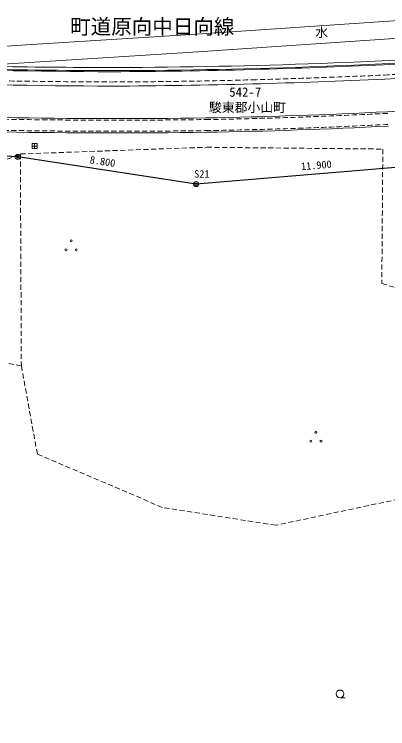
# Model space of a CAD drawing. Units: millimetres, scale not verified. Extents: x 5000 to 205306, y 5000 to 143512.
# Drawn here: x 118879 to 137074, y 88685 to 123539 of the extents above; entities that cross this region are included whole.
import ezdxf
from ezdxf.enums import TextEntityAlignment as Align

# ---------------------------------------------------------------- set-up
doc = ezdxf.new("R2010")
doc.units = ezdxf.units.MM
doc.header["$LTSCALE"] = 250
doc.header["$PDMODE"] = 32
doc.header["$PDSIZE"] = 125
doc.linetypes.add('USER2', pattern=[1.5, 1, -0.5])
for name, color, linetype, lineweight in [('プロットマーク', 1, 'Continuous', 13), ('ベクトルデータ', 5, 'Continuous', 13), ('地番名', 5, 'Continuous', 13), ('汎用Layer', 8, 'Continuous', 13), ('測量図', 1, 'Continuous', 25), ('現況', 8, 'Continuous', 13)]:
    doc.layers.add(name, color=color, linetype=linetype, lineweight=lineweight)
for name, color, linetype in [('所有者', 5, 'Continuous'), ('点名', 1, 'Continuous'), ('点間距離', 7, 'Continuous')]:
    doc.layers.add(name, color=color, linetype=linetype)
doc.styles.add('ＭＳ ゴシック', font='')
doc.styles.add('ＭＳ 明朝', font='')
doc.styles.get('ＭＳ ゴシック').set_extended_font_data('MS Gothic')
doc.styles.get('ＭＳ 明朝').set_extended_font_data('MS Mincho')

msp = doc.modelspace()

# ---------------------------------------------------------------- linework, layer by layer
at = {"layer": 'プロットマーク', "color": 5}
for p, q in [((119866.9, 116984.9), (119866.9, 117234.9)), ((119741.9, 117109.9), (119991.9, 117109.9))]:
    msp.add_line(p, q, dxfattribs=at)
msp.add_lwpolyline([(119741.9, 116984.9), (119991.9, 116984.9), (119991.9, 117234.9), (119741.9, 117234.9)], close=True, dxfattribs=at)
at = {"layer": 'プロットマーク'}
for centre in [(119042.9, 116584.8), (127741.8, 115254.8)]:
    msp.add_circle(centre, 125, dxfattribs=at)
for p in [(119042.9, 116584.8), (127741.8, 115254.8)]:
    msp.add_point(p, dxfattribs=at)
at = {"layer": 'ベクトルデータ'}
for p, q in [((139252.7, 122481.9), (127579, 121697.2)), ((127579, 121697.2), (119096.4, 121153.4)), ((119096.4, 121153.4), (98638.4, 119842))]:
    msp.add_line(p, q, dxfattribs=at)
msp.add_lwpolyline([(82394.1, 118800.6), (82349.2, 119596.2), (119477.8, 122051.7), (127761.4, 122568.6), (140253.1, 123408.4), (147068, 123928.8), (162063.4, 124916.1), (174599.7, 125289), (197898.3, 124708.8)], dxfattribs=at)
at = {"layer": '汎用Layer'}
msp.add_line((135001.9, 90198), (134751.9, 90198), dxfattribs=at)
for centre, radius in [((121647.1, 112486), 50), ((121397.1, 112053), 50), ((121897.1, 112053), 50), ((133575.4, 103146.6), 50), ((133325.4, 102713.6), 50), ((133825.4, 102713.6), 50), ((134751.9, 90385.5), 187.5)]:
    msp.add_circle(centre, radius, dxfattribs=at)
at = {"layer": '現況', "linetype": 'USER2'}
for p, q in [((126090.8, 99482.7), (120001.4, 102084.7)), ((142381.9, 100904.4), (131622, 98608.5)), ((131622, 98608.5), (126090.8, 99482.7))]:
    msp.add_line(p, q, dxfattribs=at)
for points in [[(119173.4, 116725.1), (128254.5, 117051.3), (136835.5, 116963.7), (136788.1, 110404.1), (139529.4, 109587.6), (139735.3, 111657), (139693.4, 117179.5), (147355.1, 118120.3), (149572.5, 116932.6)], [(120001.4, 102084.7), (119221.9, 106384.8), (114994.2, 107165.6), (115737.5, 115359.2), (119173.4, 116725.1), (119221.9, 106384.8)]]:
    msp.add_lwpolyline(points, dxfattribs=at)
at = {"layer": '現況'}
for centre, radius, start, end in [((126268.3, 356162.9), 235132.8, 272.14595, 274.84232), ((126268.3, 356162.9), 235282.8, 272.14603, 274.84232), ((111869, 579103.1), 458711.1, 273.12682, 274.28637), ((123476.2, 402358.1), 281563.8, 267.91201, 270.32992), ((123476.2, 402358.1), 281413.8, 267.9119, 270.32992), ((122954.8, 410047.2), 289106.2, 270.42443, 272.40229), ((122954.8, 410047.2), 289256.2, 270.42443, 272.40222), ((121029.7, 470874.2), 350158.6, 271.54441, 272.59683), ((111869, 579103.1), 459411.1, 273.12682, 274.28675), ((125488, 539134.2), 418402.7, 268.24174, 269.74751), ((122371.7, 418640.9), 297908.1, 270.24473, 271.55717), ((121029.7, 470874.2), 350858.6, 271.54443, 272.59683), ((125488, 539134.2), 419102.7, 268.24174, 269.74793), ((122371.7, 418640.9), 298608.1, 270.24415, 271.55716), ((128798.1, 315932.5), 197319, 272.40278, 274.67014), ((124146.1, 366552.5), 248102.4, 270.93753, 272.98586), ((123769.3, 440739.1), 322286.3, 269.03934, 270.78872), ((124146.1, 366552.5), 248802.4, 270.93732, 272.98586), ((123769.3, 440739.1), 322986.3, 269.03964, 270.78888)]:
    msp.add_arc(centre, radius, start, end, dxfattribs=at)
at = {"layer": '現況', "linetype": 'USER2'}
for centre, radius, start, end in [((111869, 579103.1), 459211.1, 273.12682, 274.28664), ((125488, 539134.2), 418902.7, 268.24174, 269.74781), ((122371.7, 418640.9), 298408.1, 270.24431, 271.55716), ((121029.7, 470874.2), 350658.6, 271.54442, 272.59683), ((124146.1, 366552.5), 248182.4, 270.9375, 272.98586), ((123769.3, 440739.1), 322366.3, 269.03937, 270.78874), ((124146.1, 366552.5), 248722.4, 270.93734, 272.98586), ((123769.3, 440739.1), 322906.3, 269.03961, 270.78886)]:
    msp.add_arc(centre, radius, start, end, dxfattribs=at)

# ---------------------------------------------------------------- texts
at = {"layer": '地番名', "style": 'ＭＳ 明朝'}
for s, p in [('水', (133541, 122294.9)), ('542-7', (129352.3, 119378.7))]:
    msp.add_text(s, height=458.2, dxfattribs=at).set_placement(p, align=Align.BOTTOM_LEFT)
at = {"layer": '所有者', "style": 'ＭＳ 明朝'}
msp.add_text('駿東郡小山町', height=458.2, dxfattribs=at).set_placement((128365.8, 118631.6), align=Align.BOTTOM_LEFT)
at = {"layer": '汎用Layer', "style": 'ＭＳ ゴシック'}
msp.add_text('町道原向中日向線', height=733.1, dxfattribs=at).set_placement((121601.4, 122350.2), align=Align.BOTTOM_LEFT)
at = {"layer": '点名', "style": 'ＭＳ ゴシック'}
msp.add_text('S21', height=366.6, dxfattribs=at).set_placement((127644.7, 115456.8), align=Align.BOTTOM_LEFT)

# ---------------------------------------------------------------- next in the draw order: wipeouts: each hides what was drawn before it
for points in [[(122521.3, 116164.4), (123757, 115975.4), (123832.5, 116469.7), (122596.9, 116658.6)], [(132873.9, 115820.3), (134368.7, 115945.2), (134327, 116443.5), (132832.2, 116318.6)]]:
    msp.add_wipeout(points)

# ---------------------------------------------------------------- next in the draw order: linework, layer by layer
at = {"layer": '測量図'}
msp.add_lwpolyline([(193338.9, 69669.3), (186504.8, 93312), (178967.9, 87755.1), (173228.8, 96801.6), (167125, 102965.3), (164574, 105619.8), (153029.3, 117764.7), (148548.6, 117599.7), (139600.5, 116245.3), (127741.8, 115254.8), (119042.9, 116584.8), (98620.3, 117642), (92146.5, 118226.1), (81846.7, 118175.9), (80237.3, 115838.3), (79687.9, 114405.9), (79556.1, 107069.3), (79136.5, 100538.5), (79110.1, 99001.5), (79514.8, 88094.8)], dxfattribs=at)

# ---------------------------------------------------------------- next in the draw order: texts
at = {"layer": '点間距離', "color": 1, "style": 'ＭＳ ゴシック'}
for s, rotation, p in [('8.800', 351.307, (123139.1, 116069.9)), ('11.900', 4.775, (133621.3, 115882.8))]:
    msp.add_text(s, height=366.6, rotation=rotation, dxfattribs=at).set_placement(p, align=Align.BOTTOM_CENTER)

doc.saveas('drawing.dxf')
